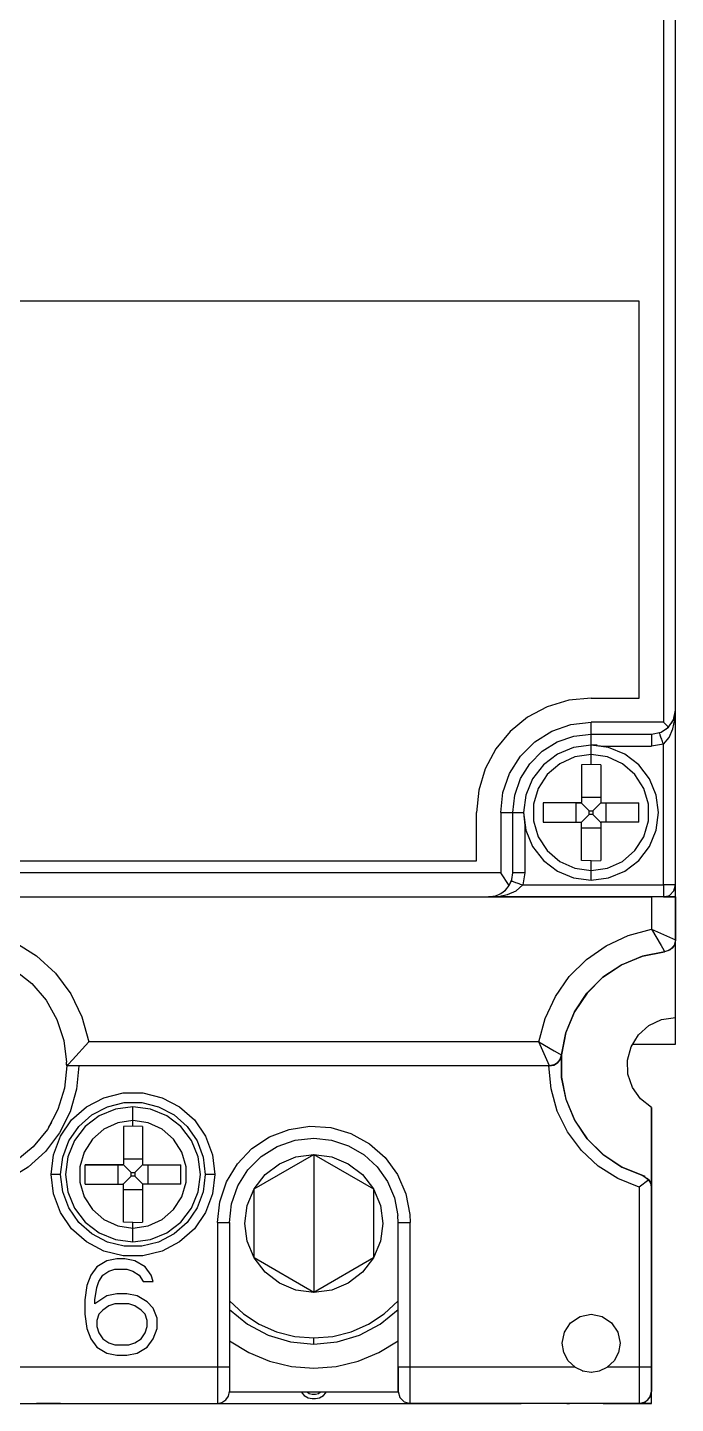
# Model space of a CAD drawing. Header units: millimetres. Extents: x 0 to 120, y 0 to 141.
# Drawn here: x 93.1 to 120, y 1.2 to 58.3 of the extents above; entities that cross this region are included whole.
import ezdxf

# ---------------------------------------------------------------- set-up
doc = ezdxf.new("R2010")
doc.units = ezdxf.units.MM

# ---------------------------------------------------------------- blocks, each defined once
blk = doc.blocks.new('CHINT_33b7f1845c325dab9e2d9ec35e9a58be_FACE_0')
at = {"color": 7, "linetype": 'CONTINUOUS', "true_color": 0x40d9ff}
for p, q in [((119.5, 79.482), (119.5, 29.482)), ((119.974, 29.756), (119.956, 29.688)), ((119.5, 29.482), (116.5, 29.482)), ((119.707, 29.275), (119.5, 29.482)), ((119.86, 29.472), (119.595, 29.179)), ((116.5, 28.982), (119, 28.982)), ((116.745, 28.522), (116.5, 28.532)), ((119.5, 28.568), (119, 28.482)), ((116.5, 27.732), (116.5, 28.139)), ((116.9, 26.361), (116.1, 26.361)), ((112.75, 25.732), (112.75, 23.232)), ((113.25, 23.232), (113.25, 25.732)), ((114.516, 26.132), (114.516, 25.332)), ((115.872, 26.132), (115.872, 25.332)), ((116.094, 26.138), (116.423, 25.809)), ((116.423, 25.809), (116.577, 25.809)), ((116.423, 25.655), (116.423, 25.809)), ((116.577, 25.809), (116.906, 26.138)), ((116.577, 25.809), (116.577, 25.655)), ((117.128, 25.332), (117.128, 26.132)), ((118.484, 25.332), (118.484, 26.132)), ((116.423, 25.655), (116.094, 25.326)), ((116.1, 25.104), (116.9, 25.104)), ((116.577, 25.655), (116.423, 25.655)), ((116.906, 25.326), (116.577, 25.655)), ((116.5, 23.732), (116.1, 23.748)), ((116.5, 23.732), (116.9, 23.748)), ((116.5, 23.325), (116.5, 23.732)), ((112.75, 23.232), (37.25, 23.232)), ((113.104, 22.711), (112.75, 23.232)), ((113.122, 22.744), (113.184, 22.874)), ((113.75, 23.232), (113.664, 22.732)), ((112.855, 22.436), (113.076, 22.669)), ((120, 22.232), (120, 20.459)), ((120, 20.458), (120, 22.232)), ((119.728, 20.013), (119.548, 19.961)), ((119.88, 20.134), (119.847, 20.098)), ((115.206, 15.482), (115.206, 15.482)), ((114.75, 15.232), (95.25, 15.232)), ((96.25, 15.232), (96.25, 15.232)), ((94.008, 12.682), (94.136, 12.896)), ((97.5, 12.732), (97.1, 12.718)), ((97.5, 12.732), (97.5, 12.96)), ((97.9, 12.718), (97.5, 12.732)), ((97.094, 11.138), (97.423, 10.809)), ((97.9, 11.361), (97.1, 11.361)), ((97.577, 10.809), (97.906, 11.138)), ((98.128, 10.332), (98.128, 11.132)), ((99.486, 10.332), (99.486, 11.132)), ((97.423, 10.655), (97.094, 10.326)), ((97.423, 10.655), (97.423, 10.809)), ((97.423, 10.809), (97.577, 10.809)), ((97.577, 10.655), (97.423, 10.655)), ((97.577, 10.809), (97.577, 10.655)), ((97.906, 10.326), (97.577, 10.655)), ((118.827, 10.58), (118.873, 10.534)), ((97.1, 10.104), (97.9, 10.104)), ((97.5, 8.732), (97.1, 8.746)), ((97.5, 8.732), (97.9, 8.746)), ((97.5, 8.505), (97.5, 8.732)), ((108.986, 9.065), (109, 8.732)), ((105, 3.698), (105, 3.948)), ((116.13, 2.591), (116.154, 2.583)), ((116.5, 2.532), (116.515, 2.532)), ((116.847, 2.584), (116.851, 2.585)), ((119, 1.232), (119, 1.732)), ((96.4, 1.232), (96.65, 1.232)), ((108.501, 1.698), (101.499, 1.698)), ((115.5, 1.232), (115.6, 1.232))]:
    blk.add_line(p, q, dxfattribs=at)
for points in [[(120, 22.232), (120, 22.732), (120, 29.982), (120, 78.982), (120, 87.482)], [(116.5, 30.482), (118.5, 30.482), (118.5, 46.932), (86.9, 46.932)], [(116.5, 30.482), (115.573, 30.391), (114.682, 30.121), (113.861, 29.682), (113.141, 29.091), (112.551, 28.371), (112.112, 27.55), (111.841, 26.659), (111.75, 25.732)], [(119.5, 28.568), (119.738, 28.844), (119.89, 29.202), (119.974, 29.587), (120, 29.982)], [(119.707, 29.275), (119.917, 29.582), (120, 29.982)], [(112.75, 25.732), (112.844, 26.567), (113.121, 27.359), (113.568, 28.07), (114.162, 28.664), (114.873, 29.111), (115.666, 29.388), (116.5, 29.482)], [(116.5, 28.982), (116.5, 28.985), (116.5, 28.995), (116.5, 29.01), (116.5, 29.032), (116.5, 29.059), (116.5, 29.091), (116.5, 29.129), (116.5, 29.171), (116.5, 29.216), (116.5, 29.265), (116.5, 29.317), (116.5, 29.371), (116.5, 29.426), (116.5, 29.482)], [(119, 28.982), (119.4, 29.066), (119.707, 29.275)], [(113.25, 25.732), (113.331, 26.455), (113.572, 27.142), (113.959, 27.759), (114.474, 28.273), (115.09, 28.66), (115.777, 28.901), (116.5, 28.982)], [(113.664, 22.732), (119.5, 22.732), (119.5, 28.568)], [(116.5, 28.532), (115.775, 28.437), (115.1, 28.157), (114.52, 27.712), (114.075, 27.132), (113.795, 26.457), (113.7, 25.732), (113.795, 25.008), (114.075, 24.332), (114.52, 23.752), (115.1, 23.307), (115.775, 23.028), (116.5, 22.932)], [(116.5, 28.532), (116.5, 28.584), (116.5, 28.635), (116.5, 28.684), (116.5, 28.731), (116.5, 28.775), (116.5, 28.816), (116.5, 28.853), (116.5, 28.886), (116.5, 28.915), (116.5, 28.939), (116.5, 28.958), (116.5, 28.971), (116.5, 28.98), (116.5, 28.982)], [(116.5, 22.932), (117.225, 23.028), (117.9, 23.307), (118.48, 23.752), (118.925, 24.332), (119.205, 25.008), (119.3, 25.732), (119.205, 26.457), (118.925, 27.132), (118.48, 27.712), (117.9, 28.157), (117.225, 28.437), (116.5, 28.532)], [(116.5, 28.139), (116.5, 28.191), (116.5, 28.239), (116.5, 28.284), (116.5, 28.326), (116.5, 28.364), (116.5, 28.399), (116.5, 28.43), (116.5, 28.457), (116.5, 28.48), (116.5, 28.498), (116.5, 28.513), (116.5, 28.524), (116.5, 28.53), (116.5, 28.532)], [(119, 28.982), (119, 28.979), (119, 28.97), (119, 28.954), (119, 28.933), (119, 28.906), (119, 28.873), (119, 28.836), (119, 28.794), (119, 28.748), (119, 28.699), (119, 28.647), (119, 28.594), (119, 28.538), (119, 28.482)], [(119.5, 28.568), (119.481, 28.621), (119.463, 28.673), (119.445, 28.724), (119.428, 28.773), (119.411, 28.819), (119.396, 28.862), (119.382, 28.901), (119.37, 28.937), (119.359, 28.967), (119.35, 28.993), (119.343, 29.013), (119.338, 29.028), (119.334, 29.037), (119.333, 29.039)], [(116.5, 28.139), (115.822, 28.042), (115.199, 27.757), (114.681, 27.309), (114.31, 26.732), (114.117, 26.075), (114.117, 25.39), (114.31, 24.732), (114.681, 24.156), (115.199, 23.707), (115.822, 23.423), (116.5, 23.325)], [(116.5, 23.325), (117.178, 23.423), (117.801, 23.707), (118.319, 24.156), (118.69, 24.732), (118.883, 25.39), (118.883, 26.075), (118.69, 26.732), (118.319, 27.309), (117.801, 27.757), (117.178, 28.042), (116.5, 28.139)], [(116.772, 28.519), (117.027, 28.482), (119, 28.482)], [(116.9, 27.716), (116.5, 27.732), (116.1, 27.716)], [(116.1, 27.716), (116.1, 27.615), (116.1, 27.512), (116.1, 27.407), (116.1, 27.3), (116.1, 27.191), (116.1, 27.081), (116.1, 26.969), (116.1, 26.855), (116.1, 26.741), (116.1, 26.625), (116.1, 26.508), (116.1, 26.39), (116.1, 26.271), (116.1, 26.152)], [(116.9, 27.716), (116.9, 27.615), (116.9, 27.512), (116.9, 27.407), (116.9, 27.3), (116.9, 27.191), (116.9, 27.081), (116.9, 26.969), (116.9, 26.855), (116.9, 26.741), (116.9, 26.625), (116.9, 26.508), (116.9, 26.39), (116.9, 26.271), (116.9, 26.152)], [(38.25, 25.732), (38.25, 23.732), (111.75, 23.732), (111.75, 25.732)], [(112.75, 25.732), (112.806, 25.732), (112.861, 25.732), (112.915, 25.732), (112.967, 25.732), (113.016, 25.732), (113.062, 25.732), (113.104, 25.732), (113.141, 25.732), (113.173, 25.732), (113.2, 25.732), (113.222, 25.732), (113.237, 25.732), (113.247, 25.732), (113.25, 25.732)], [(113.25, 25.732), (113.253, 25.732), (113.261, 25.732), (113.275, 25.732), (113.293, 25.732), (113.317, 25.732), (113.346, 25.732), (113.379, 25.732), (113.416, 25.732), (113.457, 25.732), (113.501, 25.732), (113.548, 25.732), (113.597, 25.732), (113.648, 25.732), (113.7, 25.732)], [(113.7, 25.732), (113.75, 25.206), (113.75, 23.232)], [(116.08, 26.132), (115.961, 26.132), (115.842, 26.132), (115.725, 26.132), (115.608, 26.132), (115.492, 26.132), (115.377, 26.132), (115.264, 26.132), (115.152, 26.132), (115.041, 26.132), (114.932, 26.132), (114.825, 26.132), (114.72, 26.132), (114.617, 26.132), (114.516, 26.132)], [(115.872, 26.132), (115.885, 26.132), (115.898, 26.132), (115.912, 26.132), (115.926, 26.132), (115.94, 26.132), (115.955, 26.132), (115.97, 26.132), (115.985, 26.132), (116, 26.132), (116.016, 26.132), (116.031, 26.132), (116.047, 26.132), (116.064, 26.132), (116.08, 26.132)], [(116.094, 26.138), (116.1, 26.152), (116.08, 26.132), (116.094, 26.138)], [(116.906, 26.138), (116.92, 26.132), (116.9, 26.152), (116.906, 26.138)], [(116.92, 26.132), (117.039, 26.132), (117.158, 26.132), (117.275, 26.132), (117.392, 26.132), (117.508, 26.132), (117.623, 26.132), (117.736, 26.132), (117.848, 26.132), (117.959, 26.132), (118.068, 26.132), (118.175, 26.132), (118.28, 26.132), (118.383, 26.132), (118.484, 26.132)], [(114.516, 25.332), (114.617, 25.332), (114.72, 25.332), (114.825, 25.332), (114.932, 25.332), (115.041, 25.332), (115.152, 25.332), (115.264, 25.332), (115.377, 25.332), (115.492, 25.332), (115.608, 25.332), (115.725, 25.332), (115.842, 25.332), (115.961, 25.332), (116.08, 25.332)], [(116.094, 25.326), (116.08, 25.332), (116.1, 25.312), (116.094, 25.326)], [(116.1, 23.748), (116.1, 23.849), (116.1, 23.952), (116.1, 24.058), (116.1, 24.165), (116.1, 24.273), (116.1, 24.384), (116.1, 24.496), (116.1, 24.609), (116.1, 24.724), (116.1, 24.84), (116.1, 24.957), (116.1, 25.075), (116.1, 25.193), (116.1, 25.312)], [(116.906, 25.326), (116.92, 25.332), (116.9, 25.312), (116.906, 25.326)], [(116.9, 25.312), (116.9, 25.193), (116.9, 25.075), (116.9, 24.957), (116.9, 24.84), (116.9, 24.724), (116.9, 24.609), (116.9, 24.496), (116.9, 24.384), (116.9, 24.273), (116.9, 24.165), (116.9, 24.058), (116.9, 23.952), (116.9, 23.849), (116.9, 23.748)], [(118.484, 25.332), (118.383, 25.332), (118.28, 25.332), (118.175, 25.332), (118.068, 25.332), (117.959, 25.332), (117.848, 25.332), (117.736, 25.332), (117.623, 25.332), (117.508, 25.332), (117.392, 25.332), (117.275, 25.332), (117.158, 25.332), (117.039, 25.332), (116.92, 25.332)], [(113.104, 22.711), (113.21, 22.952), (113.25, 23.232)], [(113.193, 22.899), (113.196, 22.898), (113.205, 22.895), (113.219, 22.89), (113.239, 22.882), (113.265, 22.873), (113.296, 22.863), (113.331, 22.85), (113.37, 22.836), (113.413, 22.821), (113.46, 22.805), (113.509, 22.787), (113.559, 22.769), (113.611, 22.751), (113.664, 22.732)], [(113.75, 23.232), (113.694, 23.232), (113.639, 23.232), (113.585, 23.232), (113.533, 23.232), (113.484, 23.232), (113.438, 23.232), (113.396, 23.232), (113.359, 23.232), (113.327, 23.232), (113.3, 23.232), (113.278, 23.232), (113.263, 23.232), (113.253, 23.232), (113.25, 23.232)], [(116.5, 22.932), (116.5, 22.934), (116.5, 22.941), (116.5, 22.951), (116.5, 22.966), (116.5, 22.985), (116.5, 23.008), (116.5, 23.035), (116.5, 23.066), (116.5, 23.1), (116.5, 23.139), (116.5, 23.18), (116.5, 23.225), (116.5, 23.274), (116.5, 23.325)], [(37.75, 22.232), (112.25, 22.232), (112.6, 22.295)], [(112.25, 22.232), (112.645, 22.259), (113.031, 22.342), (113.388, 22.494), (113.664, 22.732)], [(112.25, 22.232), (112.522, 22.27), (112.759, 22.371), (112.954, 22.522), (113.104, 22.711)], [(119.5, 22.232), (119.75, 22.299), (119.933, 22.482), (120, 22.732)], [(119.5, 22.732), (119.5, 22.676), (119.5, 22.621), (119.5, 22.567), (119.5, 22.515), (119.5, 22.466), (119.5, 22.421), (119.5, 22.379), (119.5, 22.341), (119.5, 22.309), (119.5, 22.282), (119.5, 22.26), (119.5, 22.245), (119.5, 22.235), (119.5, 22.232)], [(120, 22.732), (119.997, 22.732), (119.987, 22.732), (119.972, 22.732), (119.95, 22.732), (119.923, 22.732), (119.891, 22.732), (119.854, 22.732), (119.812, 22.732), (119.766, 22.732), (119.717, 22.732), (119.665, 22.732), (119.611, 22.732), (119.556, 22.732), (119.5, 22.732)], [(37.75, 22.232), (119, 22.232), (119, 20.895), (120, 20.458)], [(120, 22.232), (119.5, 22.232), (112.25, 22.232)], [(119.5, 22.232), (119.563, 22.232), (119.623, 22.232), (119.68, 22.232), (119.733, 22.232), (119.782, 22.232), (119.826, 22.232), (119.866, 22.232), (119.901, 22.232), (119.931, 22.232), (119.956, 22.232), (119.975, 22.232), (119.989, 22.232), (119.997, 22.232), (120, 22.232)], [(89.499, 20.96), (90.564, 20.955), (91.609, 20.753), (92.599, 20.361), (93.5, 19.794), (94.281, 19.071), (94.915, 18.216), (95.381, 17.259), (95.662, 16.232)], [(114.338, 16.232), (114.597, 17.2), (115.021, 18.108), (115.595, 18.929), (116.304, 19.637), (117.124, 20.212), (118.032, 20.635), (119, 20.895)], [(119, 20.895), (119.407, 20.22), (119.513, 20.026), (119.548, 19.961)], [(90, 19.982), (90.908, 19.895), (91.783, 19.635), (92.592, 19.213), (93.306, 18.643), (93.897, 17.948), (94.344, 17.153), (94.631, 16.287), (94.748, 15.382)], [(118.214, 16.132), (120, 16.132), (120, 17.232), (120, 20.459), (119.963, 20.269)], [(120, 20.458), (119.967, 20.28), (119.87, 20.122), (119.722, 20.01), (119.548, 19.961)], [(120, 20.458), (119.941, 20.222), (119.777, 20.042), (119.548, 19.961)], [(119.548, 19.961), (118.631, 19.781), (117.768, 19.425), (116.991, 18.908), (116.33, 18.248), (115.811, 17.472), (115.454, 16.609), (115.272, 15.693), (115.274, 14.759), (115.457, 13.844), (115.817, 12.982), (116.338, 12.207), (117, 11.549), (117.779, 11.034), (118.643, 10.68)], [(115.272, 15.685), (115.452, 16.602), (115.808, 17.466), (116.327, 18.244), (116.988, 18.905), (117.766, 19.424), (118.63, 19.781), (119.548, 19.961)], [(119, 13.5), (118.545, 13.86), (118.213, 14.335), (118.03, 14.885), (118.014, 15.464), (118.164, 16.024), (118.468, 16.518), (118.901, 16.903), (119.426, 17.148), (120, 17.232)], [(95.662, 16.232), (94.99, 15.479), (94.808, 15.291), (94.75, 15.232)], [(114.774, 15.232), (114.338, 16.232), (95.662, 16.232)], [(114.338, 16.232), (114.975, 15.847), (115.191, 15.728), (115.272, 15.685)], [(114.774, 15.232), (114.949, 15.264), (115.105, 15.357), (115.217, 15.501), (115.272, 15.685)], [(115.271, 15.685), (115.222, 15.511), (115.11, 15.363), (114.952, 15.265), (114.774, 15.233)], [(115.272, 15.685), (115.19, 15.455), (115.01, 15.292), (114.774, 15.232)], [(118.643, 10.68), (117.78, 11.033), (117.002, 11.548), (116.34, 12.205), (115.819, 12.978), (115.459, 13.838), (115.274, 14.752), (115.272, 15.685)], [(94.75, 15.232), (94.659, 14.306), (94.388, 13.415), (93.949, 12.593), (93.359, 11.874), (92.639, 11.283), (91.818, 10.844), (90.927, 10.574), (90, 10.482)], [(95.25, 15.232), (95.16, 14.264), (94.893, 13.329), (94.458, 12.46), (93.871, 11.685), (93.15, 11.032), (92.322, 10.524), (91.414, 10.176), (90.457, 10.002)], [(114.774, 15.232), (94.75, 15.232), (94.748, 15.382)], [(94.75, 15.232), (94.749, 15.307), (94.748, 15.382)], [(114.75, 15.232), (114.752, 15.232), (114.753, 15.232), (114.755, 15.232), (114.757, 15.232), (114.759, 15.232), (114.76, 15.232), (114.762, 15.232), (114.764, 15.232), (114.765, 15.232), (114.767, 15.232), (114.769, 15.232), (114.77, 15.232), (114.772, 15.232), (114.774, 15.232)], [(118.5, 10.201), (117.609, 10.558), (116.799, 11.071), (116.095, 11.723), (115.522, 12.493), (115.098, 13.353), (114.838, 14.277), (114.75, 15.232)], [(94.1, 10.732), (94.199, 11.546), (94.489, 12.312), (94.955, 12.987), (95.569, 13.53), (96.294, 13.911), (97.09, 14.108), (97.91, 14.108), (98.706, 13.911), (99.431, 13.53), (100.045, 12.987), (100.511, 12.312), (100.801, 11.546), (100.9, 10.732)], [(94.5, 10.732), (94.587, 11.45), (94.844, 12.126), (95.254, 12.722), (95.796, 13.201), (96.436, 13.537), (97.138, 13.71), (97.862, 13.71), (98.564, 13.537), (99.204, 13.201), (99.746, 12.722), (100.156, 12.126), (100.413, 11.45), (100.5, 10.732)], [(97.5, 13.532), (96.775, 13.437), (96.1, 13.157), (95.52, 12.712), (95.075, 12.132), (94.795, 11.457), (94.7, 10.732), (94.795, 10.008), (95.075, 9.332), (95.52, 8.752), (96.1, 8.307), (96.775, 8.028), (97.5, 7.932)], [(97.5, 7.932), (98.225, 8.028), (98.9, 8.307), (99.48, 8.752), (99.925, 9.332), (100.205, 10.008), (100.3, 10.732), (100.205, 11.457), (99.925, 12.132), (99.48, 12.712), (98.9, 13.157), (98.225, 13.437), (97.5, 13.532)], [(97.5, 12.96), (97.5, 13.033), (97.5, 13.102), (97.5, 13.167), (97.5, 13.228), (97.5, 13.283), (97.5, 13.334), (97.5, 13.38), (97.5, 13.419), (97.5, 13.454), (97.5, 13.482), (97.5, 13.504), (97.5, 13.52), (97.5, 13.529), (97.5, 13.532)], [(119, 1.232), (119, 13.5), (119, 10.201), (119, 2.732), (119, 2.732)], [(97.5, 12.96), (96.872, 12.87), (96.296, 12.606), (95.816, 12.191), (95.474, 11.658), (95.295, 11.049), (95.295, 10.415), (95.474, 9.807), (95.816, 9.273), (96.296, 8.858), (96.872, 8.595), (97.5, 8.505)], [(97.1, 12.718), (97.1, 12.614), (97.1, 12.508), (97.1, 12.4), (97.1, 12.291), (97.1, 12.182), (97.1, 12.07), (97.1, 11.958), (97.1, 11.845), (97.1, 11.731), (97.1, 11.617), (97.1, 11.501), (97.1, 11.386), (97.1, 11.269), (97.1, 11.152)], [(97.5, 8.505), (98.128, 8.595), (98.704, 8.858), (99.184, 9.273), (99.526, 9.807), (99.705, 10.415), (99.705, 11.049), (99.526, 11.658), (99.184, 12.191), (98.704, 12.606), (98.128, 12.87), (97.5, 12.96)], [(97.9, 12.718), (97.9, 12.614), (97.9, 12.508), (97.9, 12.4), (97.9, 12.291), (97.9, 12.182), (97.9, 12.07), (97.9, 11.958), (97.9, 11.845), (97.9, 11.731), (97.9, 11.617), (97.9, 11.501), (97.9, 11.386), (97.9, 11.269), (97.9, 11.152)], [(101, 8.732), (101.095, 9.599), (101.376, 10.425), (101.829, 11.17), (102.432, 11.799), (103.158, 12.283), (103.971, 12.598), (104.833, 12.729), (105.703, 12.67), (106.54, 12.424), (107.304, 12.002), (107.958, 11.425), (108.471, 10.72), (108.819, 9.921), (108.986, 9.065)], [(101.5, 8.732), (101.588, 9.511), (101.847, 10.251), (102.264, 10.915), (102.818, 11.469), (103.481, 11.886), (104.221, 12.145), (105, 12.232)], [(105, 12.232), (105.738, 12.154), (106.443, 11.921), (107.083, 11.545), (107.629, 11.042), (108.058, 10.436), (108.348, 9.753), (108.488, 9.023)], [(105, 5.838), (102.523, 7.268), (102.523, 10.128), (105, 11.558)], [(102.523, 10.128), (102.978, 10.72), (103.57, 11.175), (104.26, 11.46), (105, 11.558)], [(105, 11.558), (107.477, 10.128), (107.477, 7.268), (105, 5.838)], [(105, 11.558), (105, 8.698), (105, 5.838)], [(105, 11.558), (105.74, 11.46), (106.43, 11.175), (107.022, 10.72), (107.477, 10.128)], [(95.514, 10.332), (95.514, 11.132), (96.872, 11.132), (96.872, 10.332)], [(97.08, 11.132), (96.963, 11.132), (96.847, 11.132), (96.731, 11.132), (96.615, 11.132), (96.501, 11.132), (96.387, 11.132), (96.274, 11.132), (96.162, 11.132), (96.051, 11.132), (95.941, 11.132), (95.832, 11.132), (95.725, 11.132), (95.619, 11.132), (95.514, 11.132)], [(96.872, 11.132), (96.885, 11.132), (96.898, 11.132), (96.912, 11.132), (96.926, 11.132), (96.94, 11.132), (96.955, 11.132), (96.97, 11.132), (96.985, 11.132), (97, 11.132), (97.016, 11.132), (97.031, 11.132), (97.047, 11.132), (97.064, 11.132), (97.08, 11.132)], [(97.094, 11.138), (97.08, 11.132), (97.1, 11.152), (97.094, 11.138)], [(97.906, 11.138), (97.92, 11.132), (97.9, 11.152), (97.906, 11.138)], [(97.92, 11.132), (98.037, 11.132), (98.153, 11.132), (98.269, 11.132), (98.385, 11.132), (98.499, 11.132), (98.613, 11.132), (98.726, 11.132), (98.838, 11.132), (98.949, 11.132), (99.059, 11.132), (99.168, 11.132), (99.275, 11.132), (99.381, 11.132), (99.486, 11.132)], [(100.9, 10.732), (100.801, 9.919), (100.511, 9.152), (100.045, 8.478), (99.431, 7.934), (98.706, 7.553), (97.91, 7.357), (97.09, 7.357), (96.294, 7.553), (95.569, 7.934), (94.955, 8.478), (94.489, 9.152), (94.199, 9.919), (94.1, 10.732)], [(94.5, 10.732), (94.497, 10.732), (94.49, 10.732), (94.478, 10.732), (94.46, 10.732), (94.439, 10.732), (94.413, 10.732), (94.383, 10.732), (94.349, 10.732), (94.313, 10.732), (94.274, 10.732), (94.232, 10.732), (94.189, 10.732), (94.145, 10.732), (94.1, 10.732)], [(100.5, 10.732), (100.413, 10.014), (100.156, 9.338), (99.746, 8.743), (99.204, 8.263), (98.564, 7.927), (97.862, 7.754), (97.138, 7.754), (96.436, 7.927), (95.796, 8.263), (95.254, 8.743), (94.844, 9.338), (94.587, 10.014), (94.5, 10.732)], [(95.514, 10.332), (95.619, 10.332), (95.725, 10.332), (95.832, 10.332), (95.941, 10.332), (96.051, 10.332), (96.162, 10.332), (96.274, 10.332), (96.387, 10.332), (96.501, 10.332), (96.615, 10.332), (96.731, 10.332), (96.847, 10.332), (96.963, 10.332), (97.08, 10.332)], [(97.094, 10.326), (97.08, 10.332), (97.1, 10.312), (97.094, 10.326)], [(97.1, 8.746), (97.1, 8.851), (97.1, 8.957), (97.1, 9.064), (97.1, 9.173), (97.1, 9.283), (97.1, 9.394), (97.1, 9.506), (97.1, 9.619), (97.1, 9.733), (97.1, 9.848), (97.1, 9.963), (97.1, 10.079), (97.1, 10.195), (97.1, 10.312)], [(97.906, 10.326), (97.9, 10.312), (97.92, 10.332), (97.906, 10.326)], [(97.9, 10.312), (97.9, 10.195), (97.9, 10.079), (97.9, 9.963), (97.9, 9.848), (97.9, 9.733), (97.9, 9.619), (97.9, 9.506), (97.9, 9.394), (97.9, 9.283), (97.9, 9.173), (97.9, 9.064), (97.9, 8.957), (97.9, 8.851), (97.9, 8.746)], [(99.486, 10.332), (99.381, 10.332), (99.275, 10.332), (99.168, 10.332), (99.059, 10.332), (98.949, 10.332), (98.838, 10.332), (98.726, 10.332), (98.613, 10.332), (98.499, 10.332), (98.385, 10.332), (98.269, 10.332), (98.153, 10.332), (98.037, 10.332), (97.92, 10.332)], [(100.9, 10.732), (100.855, 10.732), (100.811, 10.732), (100.768, 10.732), (100.726, 10.732), (100.687, 10.732), (100.651, 10.732), (100.617, 10.732), (100.587, 10.732), (100.561, 10.732), (100.54, 10.732), (100.522, 10.732), (100.51, 10.732), (100.503, 10.732), (100.5, 10.732)], [(118.742, 10.639), (118.643, 10.68), (118.896, 10.506), (118.5, 10.201), (118.5, 2.732), (117.163, 2.732)], [(118.896, 10.506), (118.973, 10.362), (119, 10.201)], [(119, 10.201), (118.972, 10.366), (118.896, 10.506)], [(102.523, 7.268), (102.237, 7.958), (102.14, 8.698), (102.237, 9.438), (102.523, 10.128)], [(107.477, 10.128), (107.763, 9.438), (107.86, 8.698), (107.763, 7.958), (107.477, 7.268)], [(101, 8.732), (101, 2.732), (91.5, 2.732), (91.5, 5.232)], [(101, 8.732), (101.056, 8.732), (101.111, 8.732), (101.165, 8.732), (101.217, 8.732), (101.266, 8.732), (101.312, 8.732), (101.354, 8.732), (101.391, 8.732), (101.423, 8.732), (101.45, 8.732), (101.472, 8.732), (101.487, 8.732), (101.497, 8.732), (101.5, 8.732)], [(101.5, 8.732), (101.5, 2.732), (101.5, 2.732)], [(108.5, 2.732), (108.5, 8.732), (108.488, 9.023)], [(108.5, 8.732), (108.503, 8.732), (108.513, 8.732), (108.528, 8.732), (108.55, 8.732), (108.577, 8.732), (108.609, 8.732), (108.646, 8.732), (108.688, 8.732), (108.734, 8.732), (108.783, 8.732), (108.835, 8.732), (108.889, 8.732), (108.944, 8.732), (109, 8.732)], [(115.837, 2.732), (109, 2.732), (109, 8.732)], [(97.5, 7.932), (97.5, 7.935), (97.5, 7.945), (97.5, 7.961), (97.5, 7.983), (97.5, 8.011), (97.5, 8.045), (97.5, 8.085), (97.5, 8.131), (97.5, 8.181), (97.5, 8.237), (97.5, 8.298), (97.5, 8.363), (97.5, 8.432), (97.5, 8.505)], [(98.5, 4.764), (98.333, 5.19), (98.083, 5.445), (97.667, 5.7), (97.25, 5.785), (96.833, 5.785), (96.417, 5.7), (95.917, 5.36), (95.917, 5.53), (96, 6.041), (96.083, 6.296), (96.25, 6.551), (96.5, 6.722), (96.75, 6.807), (97.25, 6.807), (97.5, 6.722), (97.75, 6.551), (97.917, 6.296), (98.333, 6.296), (98.25, 6.551), (98, 6.892), (97.583, 7.147), (97.167, 7.232), (96.833, 7.232), (96.417, 7.147), (96, 6.892), (95.75, 6.551), (95.583, 6.126), (95.5, 5.53), (95.5, 4.934), (95.583, 4.339), (95.75, 3.913), (96, 3.573), (96.417, 3.317), (96.833, 3.232), (97.25, 3.232), (97.667, 3.317), (98.083, 3.573), (98.333, 3.913), (98.5, 4.339), (98.5, 4.764)], [(105, 5.838), (104.26, 5.935), (103.57, 6.221), (102.978, 6.675), (102.523, 7.268)], [(107.477, 7.268), (107.022, 6.675), (106.43, 6.221), (105.74, 5.935), (105, 5.838)], [(98.083, 4.424), (98.083, 4.679), (98, 4.934), (97.833, 5.105), (97.583, 5.275), (97.333, 5.36), (96.75, 5.36), (96.5, 5.275), (96.25, 5.105), (96.083, 4.934), (96, 4.679), (96, 4.424), (96.083, 4.168), (96.25, 3.913), (96.5, 3.743), (96.75, 3.658), (97.333, 3.658), (97.583, 3.743), (97.833, 3.913), (98, 4.168), (98.083, 4.424)], [(101.5, 5.487), (102.078, 4.953), (102.735, 4.523), (103.455, 4.206), (104.217, 4.013), (105, 3.948)], [(105, 3.948), (105.783, 4.013), (106.545, 4.206), (107.265, 4.523), (107.922, 4.953), (108.5, 5.487)], [(101.5, 5.127), (102.253, 4.52), (103.11, 4.069), (104.037, 3.791), (105, 3.698)], [(105, 3.698), (105.963, 3.791), (106.89, 4.069), (107.747, 4.52), (108.5, 5.127)], [(115.3, 3.732), (115.391, 4.192), (115.651, 4.581), (116.041, 4.841), (116.5, 4.932), (116.959, 4.841), (117.349, 4.581), (117.609, 4.192), (117.7, 3.732)], [(101.5, 3.824), (102.298, 3.341), (103.162, 2.986), (104.07, 2.77), (105, 2.698)], [(105, 2.698), (105.93, 2.77), (106.838, 2.986), (107.702, 3.341), (108.5, 3.824)], [(115.837, 2.732), (115.55, 3), (115.364, 3.345), (115.3, 3.732)], [(117.7, 3.732), (117.636, 3.345), (117.45, 3), (117.163, 2.732)], [(101.5, 2.732), (101.497, 2.732), (101.487, 2.732), (101.472, 2.732), (101.45, 2.732), (101.423, 2.732), (101.391, 2.732), (101.354, 2.732), (101.312, 2.732), (101.266, 2.732), (101.217, 2.732), (101.165, 2.732), (101.111, 2.732), (101.056, 2.732), (101, 2.732)], [(101, 2.732), (101, 2.564), (101, 2.399), (101, 2.237), (101, 2.081), (101, 1.934), (101, 1.797), (101, 1.672), (101, 1.56), (101, 1.462), (101, 1.381), (101, 1.316), (101, 1.27), (101, 1.242), (101, 1.232)], [(101.5, 2.732), (101.5, 2.62), (101.5, 2.51), (101.5, 2.402), (101.5, 2.298), (101.5, 2.2), (101.5, 2.109), (101.5, 2.025), (101.5, 1.95), (101.5, 1.886), (101.5, 1.831), (101.5, 1.788), (101.5, 1.757), (101.5, 1.739), (101.5, 1.732)], [(101.5, 2.732), (101.5, 2.35), (101.5, 2.025), (101.5, 1.808), (101.5, 1.732)], [(108.5, 1.732), (108.5, 1.739), (108.5, 1.757), (108.5, 1.788), (108.5, 1.831), (108.5, 1.886), (108.5, 1.95), (108.5, 2.025), (108.5, 2.109), (108.5, 2.2), (108.5, 2.298), (108.5, 2.402), (108.5, 2.51), (108.5, 2.62), (108.5, 2.732)], [(108.5, 2.732), (108.5, 2.35), (108.5, 2.025), (108.5, 1.808), (108.5, 1.732)], [(109, 2.732), (108.646, 2.732), (108.538, 2.732), (108.5, 2.732)], [(109, 1.232), (109, 1.242), (109, 1.27), (109, 1.316), (109, 1.381), (109, 1.462), (109, 1.56), (109, 1.672), (109, 1.797), (109, 1.934), (109, 2.081), (109, 2.237), (109, 2.399), (109, 2.564), (109, 2.732)], [(115.837, 2.732), (116.154, 2.583), (116.5, 2.532), (116.847, 2.584), (117.163, 2.732)], [(119, 2.732), (118.997, 2.732), (118.987, 2.732), (118.972, 2.732), (118.95, 2.732), (118.923, 2.732), (118.891, 2.732), (118.854, 2.732), (118.812, 2.732), (118.766, 2.732), (118.717, 2.732), (118.665, 2.732), (118.611, 2.732), (118.556, 2.732), (118.5, 2.732)], [(118.5, 2.732), (118.5, 2.564), (118.5, 2.399), (118.5, 2.237), (118.5, 2.081), (118.5, 1.934), (118.5, 1.797), (118.5, 1.672), (118.5, 1.56), (118.5, 1.462), (118.5, 1.381), (118.5, 1.316), (118.5, 1.27), (118.5, 1.242), (118.5, 1.232)], [(119, 2.732), (119, 2.62), (119, 2.51), (119, 2.402), (119, 2.298), (119, 2.2), (119, 2.109), (119, 2.025), (119, 1.95), (119, 1.886), (119, 1.831), (119, 1.788), (119, 1.757), (119, 1.739), (119, 1.732)], [(119, 2.732), (119, 2.35), (119, 2.025), (119, 1.808), (119, 1.732)], [(91, 1.732), (91, 1.232), (91.5, 1.232), (101, 1.232), (113.35, 1.232), (113.6, 1.232)], [(101, 1.232), (101.191, 1.27), (101.354, 1.379), (101.462, 1.541), (101.5, 1.732)], [(108.5, 1.732), (108.567, 1.482), (108.75, 1.299), (109, 1.232)], [(118.5, 1.232), (118.75, 1.299), (118.933, 1.482), (119, 1.732)], [(118.5, 1.232), (118.691, 1.27), (118.854, 1.379), (118.962, 1.541), (119, 1.732)], [(94.5, 1.232), (94.4, 1.232), (93.5, 1.232)], [(104.489, 1.698), (104.5, 1.671), (104.6, 1.568), (104.767, 1.466), (104.933, 1.432), (105.067, 1.432), (105.233, 1.466), (105.4, 1.568), (105.5, 1.671), (105.511, 1.698)], [(105.28, 1.698), (105.2, 1.637), (105.067, 1.603), (104.933, 1.603), (104.8, 1.637), (104.72, 1.698)], [(119, 1.232), (118.5, 1.232), (109, 1.232)], [(115.5, 1.232), (115.487, 1.232), (115.448, 1.232), (115.385, 1.232), (115.297, 1.232), (115.187, 1.232), (115.057, 1.232), (114.908, 1.232), (114.744, 1.232), (114.567, 1.232), (114.38, 1.232), (114.186, 1.232), (113.99, 1.232), (113.793, 1.232), (113.6, 1.232)], [(116.5, 1.232), (116.494, 1.232), (116.478, 1.232), (116.451, 1.232), (116.413, 1.232), (116.365, 1.232), (116.308, 1.232), (116.242, 1.232), (116.167, 1.232), (116.085, 1.232), (115.997, 1.232), (115.903, 1.232), (115.805, 1.232), (115.704, 1.232), (115.6, 1.232)], [(117, 1.232), (117.7, 1.232), (119, 1.232)]]:
    blk.add_lwpolyline(points, dxfattribs=at)
blk = doc.blocks.new('CHINT_33b7f1845c325dab9e2d9ec35e9a58be')
at = {"true_color": 0x40d9ff}
blk.add_blockref('CHINT_33b7f1845c325dab9e2d9ec35e9a58be_FACE_0', (0, 0), dxfattribs=at)

msp = doc.modelspace()

# ---------------------------------------------------------------- block references
at = {"true_color": 0x40d9ff}
msp.add_blockref('CHINT_33b7f1845c325dab9e2d9ec35e9a58be', (0, 0), dxfattribs=at)

doc.saveas('drawing.dxf')
